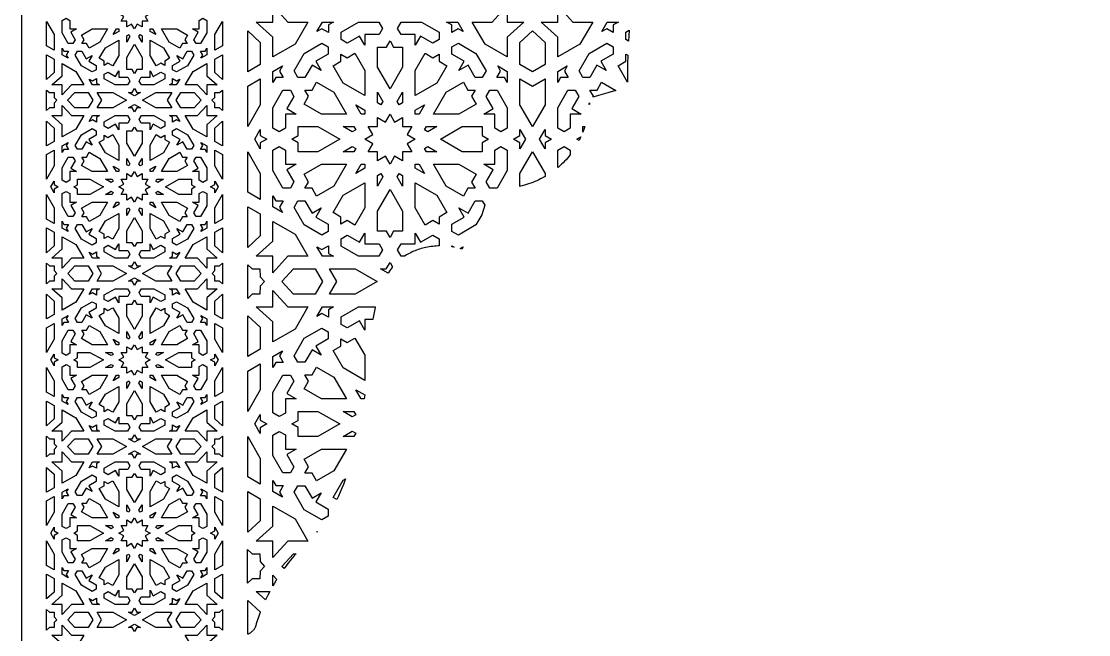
# Model space of a CAD drawing. Extents: x -430 to 430, y -1150 to 1150.
# Drawn here: x -430 to -5.4, y 579.6 to 823.6 of the extents above; entities that cross this region are included whole.
import ezdxf

# ---------------------------------------------------------------- set-up
doc = ezdxf.new("R2010")
doc.units = 0
doc.layers.add('LAYER_1', color=18, linetype='CONTINUOUS')

msp = doc.modelspace()

# ---------------------------------------------------------------- linework, layer by layer
at = {"layer": 'LAYER_1'}
for points in [[(-430, -1150), (430, -1150), (430, 1150), (-430, 1150)], [(-383.87, 830.8), (-381.91, 831.91), (-381.91, 829.69), (-379.65, 829.69), (-380.78, 827.76), (-378.82, 826.65), (-380.78, 825.54), (-379.65, 823.61), (-381.91, 823.61), (-381.91, 821.39), (-383.87, 822.5), (-385, 820.57), (-386.13, 822.5), (-388.09, 821.39), (-388.09, 823.61), (-390.35, 823.61), (-389.22, 825.54), (-391.18, 826.65), (-389.22, 827.76), (-390.35, 829.69), (-388.09, 829.69), (-388.09, 831.91), (-386.13, 830.8), (-385, 832.73)], [(-323.98, 823.34), (-316.04, 823.34), (-321.14, 814.51), (-329.97, 809.42), (-329.97, 817.35), (-336.53, 823.34), (-329.97, 823.34), (-329.97, 829.9)], [(-236.7, 823.34), (-230.14, 823.34), (-236.7, 817.35), (-236.7, 809.42), (-245.53, 814.51), (-250.62, 823.34), (-242.69, 823.34), (-236.7, 829.9)], [(-210.65, 823.34), (-202.71, 823.34), (-207.81, 814.51), (-216.64, 809.42), (-216.64, 817.35), (-223.2, 823.34), (-216.64, 823.34), (-216.64, 829.9)], [(-410.71, 824), (-410.71, 820.57), (-408.07, 820.57), (-410.35, 819.27), (-408.61, 816.3), (-409.48, 814.81), (-411.31, 814.81), (-413.8, 819.05), (-413.8, 823.95), (-412.22, 824.85)], [(-356.2, 823.95), (-356.2, 819.05), (-358.68, 814.81), (-360.51, 814.81), (-361.39, 816.3), (-359.64, 819.27), (-361.93, 820.57), (-359.29, 820.57), (-359.29, 824), (-357.78, 824.85)], [(-416.9, 818.34), (-416.9, 812.08), (-419.98, 813.83), (-419.98, 823.6)], [(-398.8, 815.3), (-403.04, 812.89), (-404.14, 814.77), (-405.91, 814.77), (-405.03, 816.27), (-406.13, 818.15), (-401.88, 820.57), (-395.71, 820.57)], [(-391.18, 819.63), (-393.44, 818.35), (-392.13, 820.57), (-391.18, 820.57)], [(-376.56, 818.35), (-378.82, 819.63), (-378.82, 820.57), (-377.86, 820.57)], [(-363.87, 818.15), (-364.97, 816.27), (-364.09, 814.77), (-365.86, 814.77), (-366.96, 812.89), (-371.2, 815.3), (-374.29, 820.57), (-368.11, 820.57)], [(-350.01, 813.83), (-353.1, 812.08), (-353.1, 818.34), (-350.01, 823.6)], [(-334.98, 815.23), (-334.98, 806.47), (-339.97, 803.58), (-339.97, 819.79)], [(-307.86, 822.18), (-307.86, 819.18), (-310.45, 820.68), (-312.46, 819.52), (-310.26, 823.34), (-305.85, 823.34)], [(-286.29, 820.77), (-287.7, 818.33), (-293.34, 818.33), (-293.34, 814.06), (-295.48, 817.76), (-300.37, 814.94), (-302.81, 816.35), (-302.81, 819.31), (-295.83, 823.34), (-287.77, 823.34)], [(-263.85, 819.31), (-263.85, 816.35), (-266.3, 814.94), (-271.19, 817.76), (-273.32, 814.06), (-273.32, 818.33), (-278.97, 818.33), (-280.38, 820.77), (-278.9, 823.34), (-270.84, 823.34)], [(-254.2, 819.52), (-256.21, 820.68), (-258.81, 819.18), (-258.81, 822.18), (-260.82, 823.34), (-256.41, 823.34)], [(-221.65, 815.23), (-221.65, 806.47), (-226.65, 803.58), (-226.67, 803.6), (-226.69, 803.58), (-231.69, 806.47), (-231.69, 815.23), (-226.69, 819.79), (-226.67, 819.77), (-226.65, 819.79)], [(-194.53, 822.18), (-194.53, 819.18), (-197.12, 820.68), (-199.13, 819.52), (-196.93, 823.34), (-192.52, 823.34)], [(-188.37, 817.84), (-188.49, 815.77), (-189.48, 816.35), (-189.48, 819.31), (-188.21, 820.04)], [(-391.18, 810.03), (-393.63, 805.86), (-395.54, 806.94), (-397.07, 806.07), (-397.07, 807.81), (-398.98, 808.9), (-396.53, 813.07), (-391.18, 816.11)], [(-386.79, 817.53), (-388.09, 815.31), (-388.09, 817.87), (-387.26, 818.34)], [(-381.91, 817.87), (-381.91, 815.31), (-383.21, 817.53), (-382.73, 818.34)], [(-373.47, 813.07), (-371.02, 808.9), (-372.93, 807.81), (-372.93, 806.07), (-374.46, 806.94), (-376.36, 805.86), (-378.82, 810.03), (-378.82, 816.11)], [(-281.9, 813.32), (-278.33, 813.32), (-278.33, 805.39), (-283.33, 796.73), (-288.33, 805.39), (-288.33, 813.32), (-284.76, 813.32), (-283.33, 815.8)], [(-413.09, 811.74), (-411.23, 811.74), (-412.16, 810.17), (-411.44, 808.95), (-413.8, 810.29), (-413.8, 812.96)], [(-404.17, 808.73), (-401.89, 810.03), (-403.21, 807.78), (-400.19, 806.07), (-400.19, 804.35), (-401.77, 803.45), (-406.08, 805.9), (-408.57, 810.14), (-407.66, 811.7), (-405.92, 811.7)], [(-381.91, 809.22), (-381.91, 804.39), (-384.11, 804.39), (-385, 802.89), (-385.88, 804.39), (-388.09, 804.39), (-388.09, 809.22), (-385, 814.48)], [(-361.42, 810.14), (-363.91, 805.9), (-368.22, 803.45), (-369.81, 804.35), (-369.81, 806.07), (-366.79, 807.78), (-368.11, 810.03), (-365.82, 808.73), (-364.08, 811.7), (-362.34, 811.7)], [(-356.2, 810.29), (-358.55, 808.95), (-357.84, 810.17), (-358.76, 811.74), (-356.91, 811.74), (-356.2, 812.96)], [(-307.92, 813.4), (-307.92, 810.57), (-312.81, 807.75), (-310.68, 804.06), (-314.37, 806.19), (-317.2, 801.3), (-320.02, 801.3), (-321.5, 803.87), (-317.47, 810.85), (-310.49, 814.88)], [(-293.34, 804.05), (-293.34, 794.05), (-302, 799.05), (-305.97, 805.92), (-302.88, 807.7), (-302.88, 810.56), (-300.4, 809.13), (-297.31, 810.92)], [(-266.26, 809.13), (-263.79, 810.56), (-263.79, 807.7), (-260.7, 805.92), (-264.66, 799.05), (-273.32, 794.05), (-273.32, 804.05), (-269.35, 810.92)], [(-249.19, 810.85), (-245.16, 803.87), (-246.64, 801.3), (-249.47, 801.3), (-252.29, 806.19), (-255.99, 804.06), (-253.85, 807.75), (-258.74, 810.57), (-258.74, 813.4), (-256.17, 814.88)], [(-194.59, 813.4), (-194.59, 810.57), (-199.48, 807.75), (-197.35, 804.06), (-201.05, 806.19), (-203.87, 801.3), (-206.69, 801.3), (-208.17, 803.87), (-204.14, 810.85), (-197.16, 814.88)], [(-416.9, 808.56), (-416.9, 803.23), (-419.98, 800.46), (-419.98, 810.32)], [(-408.35, 803.67), (-405.2, 798.3), (-410.1, 798.3), (-413.8, 794.32), (-413.8, 798.3), (-417.85, 798.3), (-413.8, 801.94), (-413.8, 806.77)], [(-356.2, 801.94), (-352.14, 798.3), (-356.2, 798.3), (-356.2, 794.32), (-359.89, 798.3), (-364.8, 798.3), (-361.65, 803.67), (-356.2, 806.77)], [(-350.01, 800.46), (-353.1, 803.23), (-353.1, 808.56), (-350.01, 810.32)], [(-188.74, 810.1), (-188.75, 809.75), (-188.82, 807.04), (-188.87, 804.32), (-188.89, 799.43), (-192.64, 805.92), (-189.55, 807.7), (-189.55, 810.56)], [(-391.18, 801.35), (-387.7, 801.35), (-386.82, 799.86), (-387.74, 798.3), (-392.72, 798.3), (-397.03, 800.75), (-397.03, 802.55), (-395.52, 803.41), (-392.5, 801.7), (-391.18, 803.94)], [(-377.5, 801.7), (-374.48, 803.41), (-372.97, 802.55), (-372.97, 800.75), (-377.28, 798.3), (-382.26, 798.3), (-383.17, 799.86), (-382.3, 801.35), (-378.82, 801.35), (-378.82, 803.94)], [(-327.31, 803.83), (-325.81, 801.23), (-328.81, 801.23), (-329.97, 799.23), (-329.97, 803.63), (-326.15, 805.84)], [(-236.7, 803.63), (-236.7, 799.23), (-237.86, 801.23), (-240.86, 801.23), (-239.36, 803.83), (-240.52, 805.84)], [(-213.98, 803.83), (-212.48, 801.23), (-215.48, 801.23), (-216.64, 799.23), (-216.64, 803.63), (-212.82, 805.84)], [(-400.15, 799.01), (-398.91, 798.3), (-401.63, 798.3), (-402.99, 800.63), (-401.75, 799.92), (-400.15, 800.83)], [(-368.25, 799.92), (-367.01, 800.63), (-368.37, 798.3), (-371.09, 798.3), (-369.85, 799.01), (-369.85, 800.83)], [(-334.98, 790.38), (-339.97, 781.73), (-339.97, 797.8), (-334.98, 800.69)], [(-305.67, 795.38), (-300.67, 786.73), (-310.67, 786.73), (-317.54, 790.69), (-315.76, 793.78), (-317.19, 796.26), (-314.33, 796.26), (-312.54, 799.35)], [(-252.34, 796.26), (-249.48, 796.26), (-250.91, 793.78), (-249.12, 790.69), (-256, 786.73), (-265.99, 786.73), (-261, 795.38), (-254.12, 799.35)], [(-221.65, 790.38), (-226.65, 781.73), (-226.67, 781.76), (-226.69, 781.73), (-231.69, 790.38), (-231.69, 800.69), (-226.69, 797.8), (-226.67, 797.81), (-226.65, 797.8), (-221.65, 800.69)], [(-193.58, 796.1), (-196.69, 795.21), (-200.45, 794.09), (-202.65, 793.4), (-202.43, 793.78), (-203.86, 796.26), (-201, 796.26), (-199.21, 799.35)], [(-418.84, 795.26), (-416.96, 795.26), (-416.9, 793.34), (-415.83, 792.19), (-416.9, 791.04), (-416.96, 789.13), (-418.84, 789.13), (-419.98, 788.1), (-419.98, 796.28)], [(-401.62, 792.19), (-403.42, 789.13), (-408.74, 789.13), (-411.58, 792.19), (-408.74, 795.26), (-403.42, 795.26)], [(-388.15, 792.19), (-393.55, 789.13), (-399.84, 789.13), (-398.04, 792.19), (-399.84, 795.26), (-393.55, 795.26)], [(-384.07, 795.26), (-382.64, 795.26), (-385, 793.92), (-387.36, 795.26), (-385.93, 795.26), (-385, 796.84)], [(-371.95, 792.19), (-370.16, 789.13), (-376.45, 789.13), (-381.85, 792.19), (-376.45, 795.26), (-370.16, 795.26)], [(-358.42, 792.19), (-361.26, 789.13), (-366.58, 789.13), (-368.38, 792.19), (-366.58, 795.26), (-361.26, 795.26)], [(-350.01, 788.1), (-351.15, 789.13), (-353.04, 789.13), (-353.1, 791.04), (-354.17, 792.19), (-353.1, 793.34), (-353.04, 795.26), (-351.15, 795.26), (-350.01, 796.28)], [(-321.56, 793.75), (-324.38, 788.86), (-320.69, 786.73), (-324.96, 786.73), (-324.96, 781.08), (-327.4, 779.67), (-329.97, 781.15), (-329.97, 789.21), (-325.93, 796.19), (-322.97, 796.19)], [(-286.23, 791.72), (-287, 790.39), (-288.33, 791.16), (-288.33, 795.37)], [(-278.33, 791.16), (-279.67, 790.39), (-280.44, 791.72), (-278.33, 795.37)], [(-236.7, 789.21), (-236.7, 781.15), (-239.26, 779.67), (-241.71, 781.08), (-241.71, 786.73), (-245.98, 786.73), (-242.28, 788.86), (-245.1, 793.75), (-243.69, 796.19), (-240.73, 796.19)], [(-208.23, 793.75), (-211.05, 788.86), (-207.36, 786.73), (-211.63, 786.73), (-211.63, 781.08), (-214.07, 779.67), (-216.64, 781.15), (-216.64, 789.21), (-212.61, 796.19), (-209.64, 796.19)], [(-410.1, 786.08), (-405.2, 786.08), (-408.35, 780.72), (-413.8, 777.62), (-413.8, 782.44), (-417.85, 786.08), (-413.8, 786.08), (-413.8, 790.07)], [(-382.64, 789.13), (-384.07, 789.13), (-385, 787.55), (-385.93, 789.13), (-387.36, 789.13), (-385, 790.47)], [(-356.2, 786.08), (-352.14, 786.08), (-356.2, 782.44), (-356.2, 777.62), (-361.65, 780.72), (-364.8, 786.08), (-359.89, 786.08), (-356.2, 790.07)], [(-293.34, 788.27), (-293.34, 786.73), (-294.88, 786.73), (-296.99, 790.37)], [(-271.78, 786.73), (-273.32, 786.73), (-273.32, 788.27), (-269.67, 790.37)], [(-203.94, 791.16), (-203.99, 790.57), (-204.21, 790.69), (-203.94, 791.17)], [(-400.15, 785.38), (-400.15, 783.55), (-401.75, 784.47), (-402.99, 783.76), (-401.63, 786.08), (-398.91, 786.08)], [(-386.82, 784.52), (-387.7, 783.04), (-391.18, 783.04), (-391.18, 780.44), (-392.5, 782.69), (-395.52, 780.97), (-397.03, 781.83), (-397.03, 783.63), (-392.72, 786.08), (-387.74, 786.08)], [(-372.97, 783.63), (-372.97, 781.83), (-374.48, 780.97), (-377.5, 782.69), (-378.82, 780.44), (-378.82, 783.04), (-382.3, 783.04), (-383.17, 784.52), (-382.26, 786.08), (-377.28, 786.08)], [(-367.01, 783.76), (-368.25, 784.47), (-369.85, 783.55), (-369.85, 785.38), (-371.09, 786.08), (-368.37, 786.08)], [(-281.5, 783.55), (-278.33, 785.38), (-278.33, 781.72), (-274.67, 781.72), (-276.5, 778.55), (-273.33, 776.72), (-276.5, 774.89), (-274.67, 771.72), (-278.33, 771.72), (-278.33, 768.06), (-281.5, 769.89), (-283.33, 766.72), (-285.16, 769.89), (-288.33, 768.06), (-288.33, 771.72), (-291.99, 771.72), (-290.16, 774.89), (-293.33, 776.72), (-290.16, 778.55), (-291.99, 781.72), (-288.33, 781.72), (-288.33, 785.38), (-285.16, 783.55), (-283.33, 786.72)], [(-416.9, 781.15), (-416.9, 775.83), (-419.98, 774.07), (-419.98, 783.93)], [(-384.11, 779.99), (-381.91, 779.99), (-381.91, 775.17), (-385, 769.91), (-388.09, 775.17), (-388.09, 779.99), (-385.88, 779.99), (-385, 781.5)], [(-350.01, 774.07), (-353.1, 775.83), (-353.1, 781.15), (-350.01, 783.93)], [(-303.35, 776.72), (-312.01, 771.72), (-319.95, 771.72), (-319.95, 775.29), (-322.42, 776.72), (-319.95, 778.15), (-319.95, 781.72), (-312.01, 781.72)], [(-297.01, 780.38), (-298.34, 779.61), (-301.99, 781.72), (-297.78, 781.72)], [(-268.32, 779.61), (-269.66, 780.38), (-268.89, 781.72), (-264.67, 781.72)], [(-246.72, 778.15), (-244.24, 776.72), (-246.72, 775.29), (-246.72, 771.72), (-254.65, 771.72), (-263.31, 776.72), (-254.65, 781.72), (-246.72, 781.72)], [(-206.24, 780.53), (-206.62, 779.55), (-206.62, 781.72), (-205.83, 781.72)], [(-400.19, 780.04), (-400.19, 778.32), (-403.21, 776.61), (-401.89, 774.36), (-404.17, 775.66), (-405.92, 772.69), (-407.66, 772.69), (-408.57, 774.24), (-406.08, 778.49), (-401.77, 780.94)], [(-391.18, 774.35), (-391.18, 768.28), (-396.53, 771.31), (-398.98, 775.49), (-397.07, 776.58), (-397.07, 778.31), (-395.54, 777.45), (-393.63, 778.53)], [(-374.46, 777.45), (-372.93, 778.31), (-372.93, 776.58), (-371.02, 775.49), (-373.47, 771.31), (-378.82, 768.28), (-378.82, 774.35), (-376.36, 778.53)], [(-363.91, 778.49), (-361.42, 774.24), (-362.34, 772.69), (-364.08, 772.69), (-365.82, 775.66), (-368.11, 774.36), (-366.79, 776.61), (-369.81, 778.32), (-369.81, 780.04), (-368.22, 780.94)], [(-334.98, 778.22), (-332.38, 776.72), (-334.98, 775.22), (-334.98, 772.9), (-337.18, 776.72), (-334.98, 780.53)], [(-229.48, 776.72), (-231.69, 772.9), (-231.69, 775.22), (-234.29, 776.72), (-231.69, 778.22), (-231.69, 780.53)], [(-221.65, 778.22), (-219.05, 776.72), (-221.65, 775.22), (-221.65, 772.9), (-223.85, 776.72), (-221.65, 780.53)], [(-207.82, 776.82), (-208.15, 776.17), (-209.09, 776.72), (-207.41, 777.69)], [(-412.16, 774.22), (-411.23, 772.64), (-413.09, 772.64), (-413.8, 771.42), (-413.8, 774.1), (-411.44, 775.44)], [(-356.2, 774.1), (-356.2, 771.42), (-356.91, 772.64), (-358.76, 772.64), (-357.84, 774.22), (-358.55, 775.44)], [(-324.96, 772.35), (-324.96, 766.71), (-320.69, 766.71), (-324.38, 764.58), (-321.56, 759.69), (-322.97, 757.25), (-325.93, 757.25), (-329.97, 764.23), (-329.97, 772.28), (-327.4, 773.76)], [(-297.01, 773.06), (-297.78, 771.72), (-301.99, 771.72), (-298.34, 773.83)], [(-264.67, 771.72), (-268.89, 771.72), (-269.66, 773.06), (-268.32, 773.83)], [(-236.7, 772.28), (-236.7, 764.23), (-240.73, 757.25), (-243.69, 757.25), (-245.1, 759.69), (-242.28, 764.58), (-245.98, 766.71), (-241.71, 766.71), (-241.71, 772.35), (-239.26, 773.76)], [(-211.63, 772.35), (-211.63, 770.6), (-211.71, 770.49), (-212.23, 769.83), (-212.78, 769.19), (-213.34, 768.56), (-213.91, 767.94), (-214.5, 767.34), (-215.11, 766.75), (-215.73, 766.18), (-216.36, 765.62), (-216.64, 765.4), (-216.64, 772.28), (-214.07, 773.76)], [(-416.9, 766.05), (-419.98, 760.78), (-419.98, 770.56), (-416.9, 772.31)], [(-408.61, 768.09), (-410.35, 765.12), (-408.07, 763.82), (-410.71, 763.82), (-410.71, 760.39), (-412.22, 759.53), (-413.8, 760.43), (-413.8, 765.33), (-411.31, 769.58), (-409.48, 769.58)], [(-398.8, 769.08), (-395.71, 763.82), (-401.88, 763.82), (-406.13, 766.23), (-405.03, 768.11), (-405.91, 769.62), (-404.14, 769.62), (-403.04, 771.5)], [(-386.79, 766.86), (-387.26, 766.05), (-388.09, 766.52), (-388.09, 769.08)], [(-381.91, 766.52), (-382.73, 766.05), (-383.21, 766.86), (-381.91, 769.08)], [(-365.86, 769.62), (-364.09, 769.62), (-364.97, 768.11), (-363.87, 766.23), (-368.11, 763.82), (-374.29, 763.82), (-371.2, 769.08), (-366.96, 771.5)], [(-356.2, 765.33), (-356.2, 760.43), (-357.78, 759.53), (-359.29, 760.39), (-359.29, 763.82), (-361.93, 763.82), (-359.64, 765.12), (-361.39, 768.09), (-360.51, 769.58), (-358.68, 769.58)], [(-350.01, 770.56), (-350.01, 760.78), (-353.1, 766.05), (-353.1, 772.31)], [(-334.98, 763.05), (-334.98, 752.75), (-339.97, 755.64), (-339.97, 771.71)], [(-221.65, 763.05), (-221.65, 761.9), (-221.92, 761.74), (-222.67, 761.33), (-223.43, 760.94), (-224.21, 760.56), (-224.99, 760.2), (-225.78, 759.86), (-226.58, 759.54), (-227.39, 759.23), (-228.21, 758.94), (-229.04, 758.67), (-229.88, 758.42), (-230.72, 758.19), (-231.57, 757.98), (-231.69, 757.95), (-231.69, 763.05), (-226.67, 771.71)], [(-391.18, 764.76), (-391.18, 763.82), (-392.13, 763.82), (-393.44, 766.04)], [(-377.86, 763.82), (-378.82, 763.82), (-378.82, 764.76), (-376.56, 766.04)], [(-305.67, 758.05), (-312.54, 754.09), (-314.33, 757.18), (-317.19, 757.18), (-315.76, 759.65), (-317.54, 762.74), (-310.67, 766.71), (-300.67, 766.71)], [(-293.34, 765.17), (-296.99, 763.07), (-294.88, 766.71), (-293.34, 766.71)], [(-269.67, 763.07), (-273.32, 765.17), (-273.32, 766.71), (-271.78, 766.71)], [(-249.12, 762.74), (-250.91, 759.65), (-249.48, 757.18), (-252.34, 757.18), (-254.12, 754.09), (-261, 758.05), (-265.99, 766.71), (-256, 766.71)], [(-416.9, 758.65), (-415.29, 757.74), (-416.9, 756.83), (-416.9, 755.42), (-418.26, 757.74), (-416.9, 760.06)], [(-397.36, 757.74), (-402.71, 754.7), (-407.61, 754.7), (-407.61, 756.87), (-409.14, 757.74), (-407.61, 758.61), (-407.61, 760.78), (-402.71, 760.78)], [(-393.44, 759.96), (-394.27, 759.49), (-396.52, 760.77), (-393.92, 760.77)], [(-383.87, 761.89), (-381.91, 763), (-381.91, 760.77), (-379.65, 760.77), (-380.78, 758.85), (-378.82, 757.74), (-380.78, 756.62), (-379.65, 754.7), (-381.91, 754.7), (-381.91, 752.47), (-383.87, 753.58), (-385, 751.66), (-386.13, 753.58), (-388.09, 752.47), (-388.09, 754.7), (-390.35, 754.7), (-389.22, 756.62), (-391.18, 757.74), (-389.22, 758.85), (-390.35, 760.77), (-388.09, 760.77), (-388.09, 763), (-386.13, 761.89), (-385, 763.81)], [(-375.73, 759.49), (-376.55, 759.96), (-376.08, 760.77), (-373.47, 760.77)], [(-362.38, 758.61), (-360.85, 757.74), (-362.38, 756.87), (-362.38, 754.7), (-367.29, 754.7), (-372.63, 757.74), (-367.29, 760.78), (-362.38, 760.78)], [(-351.74, 757.74), (-353.1, 755.42), (-353.1, 756.83), (-354.7, 757.74), (-353.1, 758.65), (-353.1, 760.06)], [(-286.23, 761.72), (-288.33, 758.07), (-288.33, 762.28), (-287, 763.05)], [(-278.33, 762.28), (-278.33, 758.07), (-280.44, 761.72), (-279.67, 763.05)], [(-410.71, 755.08), (-410.71, 751.65), (-408.07, 751.65), (-410.35, 750.35), (-408.61, 747.38), (-409.48, 745.9), (-411.31, 745.9), (-413.8, 750.14), (-413.8, 755.04), (-412.22, 755.94)], [(-393.44, 755.51), (-393.92, 754.7), (-396.52, 754.7), (-394.27, 755.98)], [(-373.47, 754.7), (-376.08, 754.7), (-376.55, 755.51), (-375.73, 755.98)], [(-356.2, 755.04), (-356.2, 750.14), (-358.68, 745.9), (-360.51, 745.9), (-361.39, 747.38), (-359.64, 750.35), (-361.93, 751.65), (-359.29, 751.65), (-359.29, 755.08), (-357.78, 755.94)], [(-293.34, 749.39), (-297.31, 742.52), (-300.4, 744.3), (-302.88, 742.87), (-302.88, 745.73), (-305.97, 747.52), (-302, 754.39), (-293.34, 759.39)], [(-278.33, 748.05), (-278.33, 740.11), (-281.9, 740.11), (-283.33, 737.64), (-284.76, 740.11), (-288.33, 740.11), (-288.33, 748.05), (-283.33, 756.7)], [(-264.66, 754.39), (-260.7, 747.52), (-263.79, 745.73), (-263.79, 742.87), (-266.26, 744.3), (-269.35, 742.52), (-273.32, 749.39), (-273.32, 759.39)], [(-416.9, 749.43), (-416.9, 743.16), (-419.98, 744.92), (-419.98, 754.69)], [(-398.8, 746.39), (-403.04, 743.98), (-404.14, 745.86), (-405.91, 745.86), (-405.03, 747.36), (-406.13, 749.24), (-401.88, 751.65), (-395.71, 751.65)], [(-391.18, 750.71), (-393.44, 749.43), (-392.13, 751.65), (-391.18, 751.65)], [(-376.56, 749.43), (-378.82, 750.71), (-378.82, 751.65), (-377.86, 751.65)], [(-363.87, 749.24), (-364.97, 747.36), (-364.09, 745.86), (-365.86, 745.86), (-366.96, 743.98), (-371.2, 746.39), (-374.29, 751.65), (-368.11, 751.65)], [(-350, 754.67), (-350, 744.91), (-350.01, 744.92), (-353.1, 743.16), (-353.1, 749.43), (-350.01, 754.69)], [(-328.81, 752.2), (-325.81, 752.2), (-327.31, 749.61), (-326.15, 747.6), (-329.97, 749.8), (-329.97, 754.21)], [(-314.37, 747.25), (-310.68, 749.38), (-312.81, 745.68), (-307.92, 742.86), (-307.92, 740.04), (-310.49, 738.56), (-317.47, 742.59), (-321.5, 749.57), (-320.02, 752.13), (-317.2, 752.13)], [(-245.64, 750.4), (-246.86, 746.63), (-249.19, 742.59), (-256.17, 738.56), (-258.74, 740.04), (-258.74, 742.86), (-253.85, 745.68), (-255.99, 749.38), (-252.29, 747.25), (-249.47, 752.13), (-246.64, 752.13)], [(-386.79, 748.61), (-388.09, 746.4), (-388.09, 748.96), (-387.26, 749.42)], [(-381.91, 748.96), (-381.91, 746.4), (-383.21, 748.61), (-382.73, 749.42)], [(-334.98, 746.97), (-334.98, 738.21), (-339.97, 733.64), (-339.97, 749.85)], [(-413.09, 742.83), (-411.23, 742.83), (-412.16, 741.25), (-411.44, 740.03), (-413.8, 741.37), (-413.8, 744.05)], [(-391.18, 741.12), (-393.63, 736.94), (-395.54, 738.03), (-397.07, 737.16), (-397.07, 738.9), (-398.98, 739.98), (-396.53, 744.16), (-391.18, 747.2)], [(-381.91, 740.3), (-381.91, 735.48), (-384.11, 735.48), (-385, 733.98), (-385.88, 735.48), (-388.09, 735.48), (-388.09, 740.3), (-385, 745.57)], [(-373.47, 744.16), (-371.02, 739.98), (-372.93, 738.9), (-372.93, 737.16), (-374.46, 738.03), (-376.36, 736.94), (-378.82, 741.12), (-378.82, 747.2)], [(-356.2, 741.37), (-358.55, 740.03), (-357.84, 741.25), (-358.76, 742.83), (-356.91, 742.83), (-356.2, 744.05)], [(-321.14, 738.92), (-316.04, 730.1), (-323.98, 730.1), (-329.97, 723.54), (-329.97, 730.1), (-336.53, 730.1), (-329.97, 736.08), (-329.97, 744.02)], [(-416.9, 739.65), (-416.9, 734.32), (-419.98, 731.55), (-419.98, 741.4)], [(-404.17, 739.82), (-401.89, 741.11), (-403.21, 738.87), (-400.19, 737.15), (-400.19, 735.44), (-401.77, 734.54), (-406.08, 736.99), (-408.57, 741.23), (-407.66, 742.79), (-405.92, 742.79)], [(-361.42, 741.23), (-363.91, 736.99), (-368.22, 734.54), (-369.81, 735.44), (-369.81, 737.15), (-366.79, 738.87), (-368.11, 741.11), (-365.82, 739.82), (-364.08, 742.79), (-362.34, 742.79)], [(-350, 741.39), (-350, 731.56), (-350.01, 731.55), (-353.1, 734.32), (-353.1, 739.65), (-350.01, 741.4)], [(-293.34, 735.11), (-287.7, 735.11), (-286.29, 732.66), (-287.77, 730.1), (-295.83, 730.1), (-302.81, 734.13), (-302.81, 737.09), (-300.37, 738.5), (-295.48, 735.68), (-293.34, 739.37)], [(-271.19, 735.68), (-266.3, 738.5), (-263.85, 737.09), (-263.85, 734.22), (-264.23, 734.21), (-264.94, 734.18), (-265.65, 734.14), (-266.35, 734.07), (-267.06, 733.99), (-267.76, 733.89), (-268.41, 733.78), (-269.06, 733.66), (-269.7, 733.52), (-270.33, 733.36), (-270.96, 733.19), (-271.58, 733), (-272.19, 732.8), (-272.79, 732.58), (-273.39, 732.34), (-273.98, 732.09), (-274.55, 731.83), (-275.12, 731.55), (-275.68, 731.26), (-276.23, 730.95), (-276.77, 730.63), (-277.29, 730.3), (-277.59, 730.1), (-278.9, 730.1), (-280.38, 732.66), (-278.97, 735.11), (-273.32, 735.11), (-273.32, 739.37)], [(-408.35, 734.76), (-405.2, 729.39), (-410.1, 729.39), (-413.8, 725.4), (-413.8, 729.39), (-417.85, 729.39), (-413.8, 733.03), (-413.8, 737.86)], [(-391.18, 732.44), (-387.7, 732.44), (-386.82, 730.95), (-387.74, 729.39), (-392.72, 729.39), (-397.03, 731.84), (-397.03, 733.64), (-395.52, 734.5), (-392.5, 732.78), (-391.18, 735.03)], [(-377.5, 732.78), (-374.48, 734.5), (-372.97, 733.64), (-372.97, 731.84), (-377.28, 729.39), (-382.26, 729.39), (-383.17, 730.95), (-382.3, 732.44), (-378.82, 732.44), (-378.82, 735.03)], [(-356.2, 733.03), (-352.14, 729.39), (-356.2, 729.39), (-356.2, 725.4), (-359.89, 729.39), (-364.8, 729.39), (-361.65, 734.76), (-356.2, 737.86)], [(-400.15, 730.1), (-398.91, 729.39), (-401.63, 729.39), (-402.99, 731.71), (-401.75, 731.01), (-400.15, 731.92)], [(-368.25, 731.01), (-367.01, 731.71), (-368.37, 729.39), (-371.09, 729.39), (-369.85, 730.1), (-369.85, 731.92)], [(-307.86, 731.26), (-305.85, 730.1), (-310.26, 730.1), (-312.46, 733.92), (-310.45, 732.76), (-307.86, 734.26)], [(-257.83, 733.69), (-257.88, 733.7), (-258.58, 733.83), (-258.81, 733.86), (-258.81, 734.26)], [(-254.74, 732.99), (-255.5, 733.17), (-254.2, 733.92)], [(-418.84, 726.35), (-416.96, 726.35), (-416.9, 724.43), (-415.84, 723.29), (-416.9, 722.16), (-416.96, 720.24), (-418.84, 720.24), (-420, 719.2), (-420, 727.38)], [(-401.62, 723.29), (-403.42, 720.24), (-408.74, 720.24), (-411.57, 723.29), (-408.74, 726.35), (-403.42, 726.35)], [(-388.17, 723.29), (-393.55, 720.24), (-399.84, 720.24), (-398.05, 723.29), (-399.84, 726.35), (-393.55, 726.35)], [(-384.07, 726.35), (-382.64, 726.35), (-385, 725.01), (-387.36, 726.35), (-385.93, 726.35), (-385, 727.92)], [(-371.95, 723.29), (-370.16, 720.24), (-376.45, 720.24), (-381.82, 723.29), (-376.45, 726.35), (-370.16, 726.35)], [(-358.43, 723.29), (-361.26, 720.24), (-366.58, 720.24), (-368.37, 723.29), (-366.58, 726.35), (-361.26, 726.35)], [(-350, 719.2), (-351.15, 720.24), (-353.04, 720.24), (-353.1, 722.16), (-354.15, 723.29), (-353.1, 724.43), (-353.04, 726.35), (-351.15, 726.35), (-350, 727.38)], [(-338.13, 725.09), (-335.07, 725.09), (-334.98, 721.94), (-333.25, 720.05), (-334.98, 718.16), (-335.07, 715.01), (-338.13, 715.01), (-339.97, 713.32), (-339.97, 726.77)], [(-282.3, 725.9), (-282.53, 725.63), (-283, 725.03), (-283.45, 724.43), (-283.87, 723.81), (-284.15, 723.36), (-287.15, 725.09), (-284.83, 725.09), (-283.33, 727.69)], [(-310.24, 720.05), (-313.15, 715.01), (-321.77, 715.01), (-326.37, 720.05), (-321.77, 725.09), (-313.15, 725.09)], [(-288.44, 720.05), (-297.17, 715.01), (-307.36, 715.01), (-304.45, 720.05), (-307.36, 725.09), (-297.17, 725.09)], [(-410.1, 717.19), (-405.2, 717.19), (-408.35, 711.83), (-413.8, 708.73), (-413.8, 713.55), (-417.85, 717.19), (-413.8, 717.19), (-413.8, 721.18)], [(-382.64, 720.24), (-384.07, 720.24), (-385, 718.66), (-385.93, 720.24), (-387.36, 720.24), (-385, 721.58)], [(-356.2, 717.19), (-352.14, 717.19), (-356.2, 713.55), (-356.2, 708.73), (-361.65, 711.83), (-364.8, 717.19), (-359.89, 717.19), (-356.2, 721.18)], [(-416.9, 712.27), (-416.9, 706.94), (-419.98, 705.18), (-419.98, 715.04)], [(-400.15, 716.49), (-400.15, 714.67), (-401.75, 715.58), (-402.99, 714.87), (-401.63, 717.19), (-398.91, 717.19)], [(-386.82, 715.64), (-387.7, 714.15), (-391.18, 714.15), (-391.18, 711.56), (-392.5, 713.8), (-395.52, 712.09), (-397.03, 712.94), (-397.03, 714.75), (-392.72, 717.2), (-387.74, 717.2)], [(-372.97, 714.75), (-372.97, 712.94), (-374.48, 712.09), (-377.5, 713.8), (-378.82, 711.56), (-378.82, 714.15), (-382.3, 714.15), (-383.17, 715.64), (-382.26, 717.2), (-377.28, 717.2)], [(-367.01, 714.87), (-368.25, 715.58), (-369.85, 714.67), (-369.85, 716.49), (-371.09, 717.19), (-368.37, 717.19)], [(-350, 715.03), (-350, 705.19), (-350.01, 705.18), (-353.1, 706.94), (-353.1, 712.27), (-350.01, 715.04)], [(-323.98, 710), (-316.04, 710), (-321.14, 701.17), (-329.97, 696.08), (-329.97, 704.01), (-336.53, 710), (-329.97, 710), (-329.97, 716.56)], [(-400.19, 711.15), (-400.19, 709.43), (-403.21, 707.72), (-401.89, 705.47), (-404.17, 706.77), (-405.92, 703.8), (-407.66, 703.8), (-408.57, 705.36), (-406.08, 709.6), (-401.77, 712.05)], [(-391.18, 705.47), (-391.18, 699.39), (-396.53, 702.43), (-398.98, 706.6), (-397.07, 707.69), (-397.07, 709.43), (-395.54, 708.56), (-393.63, 709.64)], [(-384.11, 711.1), (-381.91, 711.1), (-381.91, 706.28), (-385, 701.02), (-388.09, 706.28), (-388.09, 711.1), (-385.88, 711.1), (-385, 712.61)], [(-374.46, 708.56), (-372.93, 709.43), (-372.93, 707.69), (-371.02, 706.6), (-373.47, 702.43), (-378.82, 699.39), (-378.82, 705.47), (-376.36, 709.64)], [(-363.91, 709.6), (-361.42, 705.36), (-362.34, 703.8), (-364.08, 703.8), (-365.82, 706.77), (-368.11, 705.47), (-366.79, 707.72), (-369.81, 709.43), (-369.81, 711.15), (-368.22, 712.05)], [(-307.86, 708.84), (-307.86, 705.84), (-310.45, 707.34), (-312.46, 706.18), (-310.26, 710), (-305.85, 710)], [(-289.27, 709.7), (-289.56, 708.39), (-289.81, 707.07), (-290.04, 705.74), (-290.15, 704.99), (-293.34, 704.99), (-293.34, 700.72), (-295.48, 704.42), (-300.37, 701.6), (-302.81, 703.01), (-302.81, 705.97), (-295.83, 710), (-289.2, 710)], [(-412.16, 705.33), (-411.23, 703.75), (-413.09, 703.75), (-413.8, 702.53), (-413.8, 705.21), (-411.44, 706.55)], [(-356.2, 705.21), (-356.2, 702.53), (-356.91, 703.75), (-358.76, 703.75), (-357.84, 705.33), (-358.55, 706.55)], [(-334.98, 701.89), (-334.98, 693.13), (-339.97, 690.25), (-339.97, 706.45)], [(-416.9, 697.16), (-419.98, 691.89), (-419.98, 701.67), (-416.9, 703.42)], [(-408.61, 699.2), (-410.35, 696.23), (-408.07, 694.93), (-410.71, 694.93), (-410.71, 691.5), (-412.22, 690.64), (-413.8, 691.54), (-413.8, 696.44), (-411.31, 700.69), (-409.48, 700.69)], [(-398.8, 700.2), (-395.71, 694.93), (-401.88, 694.93), (-406.13, 697.35), (-405.03, 699.22), (-405.91, 700.73), (-404.14, 700.73), (-403.04, 702.61)], [(-365.86, 700.73), (-364.09, 700.73), (-364.97, 699.22), (-363.87, 697.35), (-368.11, 694.93), (-374.29, 694.93), (-371.2, 700.2), (-366.96, 702.61)], [(-356.2, 696.44), (-356.2, 691.54), (-357.78, 690.64), (-359.29, 691.5), (-359.29, 694.93), (-361.93, 694.93), (-359.64, 696.23), (-361.39, 699.2), (-360.51, 700.69), (-358.68, 700.69)], [(-350.01, 701.67), (-350, 701.67), (-350, 691.92), (-350.01, 691.89), (-353.1, 697.16), (-353.1, 703.42)], [(-307.92, 700.06), (-307.92, 697.24), (-312.81, 694.41), (-310.68, 690.72), (-314.37, 692.85), (-317.2, 687.96), (-320.02, 687.96), (-321.5, 690.53), (-317.47, 697.51), (-310.49, 701.54)], [(-391.18, 695.87), (-391.18, 694.93), (-392.13, 694.93), (-393.44, 697.15)], [(-386.79, 697.97), (-387.26, 697.16), (-388.09, 697.63), (-388.09, 700.19)], [(-381.91, 697.63), (-382.73, 697.16), (-383.21, 697.97), (-381.91, 700.19)], [(-377.86, 694.93), (-378.82, 694.93), (-378.82, 695.87), (-376.56, 697.15)], [(-293.34, 690.71), (-293.34, 680.71), (-302, 685.71), (-305.97, 692.58), (-302.88, 694.36), (-302.88, 697.22), (-300.4, 695.79), (-297.31, 697.58)], [(-383.87, 693), (-381.91, 694.11), (-381.91, 691.89), (-379.65, 691.89), (-380.78, 689.96), (-378.82, 688.85), (-380.78, 687.74), (-379.65, 685.81), (-381.91, 685.81), (-381.91, 683.59), (-383.87, 684.7), (-385, 682.77), (-386.13, 684.7), (-388.09, 683.59), (-388.09, 685.81), (-390.35, 685.81), (-389.22, 687.74), (-391.18, 688.85), (-389.22, 689.96), (-390.35, 691.89), (-388.09, 691.89), (-388.09, 694.11), (-386.13, 693), (-385, 694.93)], [(-327.31, 690.49), (-325.81, 687.89), (-328.81, 687.89), (-329.97, 685.89), (-329.97, 690.29), (-326.15, 692.5)], [(-416.9, 689.76), (-415.29, 688.85), (-416.9, 687.94), (-416.9, 686.53), (-418.26, 688.85), (-416.9, 691.17)], [(-397.36, 688.85), (-402.71, 685.81), (-407.61, 685.81), (-407.61, 687.98), (-409.14, 688.85), (-407.61, 689.72), (-407.61, 691.89), (-402.71, 691.89)], [(-393.44, 691.08), (-394.27, 690.61), (-396.52, 691.89), (-393.92, 691.89)], [(-375.73, 690.61), (-376.55, 691.08), (-376.08, 691.89), (-373.47, 691.89)], [(-362.38, 689.72), (-360.85, 688.85), (-362.38, 687.98), (-362.38, 685.81), (-367.29, 685.81), (-372.63, 688.85), (-367.29, 691.89), (-362.38, 691.89)], [(-351.74, 688.85), (-353.1, 686.53), (-353.1, 687.94), (-354.7, 688.85), (-353.1, 689.76), (-353.1, 691.17)], [(-416.9, 680.54), (-416.9, 674.28), (-419.98, 676.03), (-419.98, 685.8)], [(-410.71, 686.2), (-410.71, 682.76), (-408.07, 682.76), (-410.35, 681.47), (-408.61, 678.5), (-409.48, 677.01), (-411.31, 677.01), (-413.8, 681.25), (-413.8, 686.15), (-412.22, 687.05)], [(-393.44, 686.62), (-393.92, 685.81), (-396.52, 685.81), (-394.27, 687.09)], [(-373.47, 685.81), (-376.08, 685.81), (-376.55, 686.62), (-375.73, 687.09)], [(-356.2, 686.15), (-356.2, 681.25), (-358.68, 677.01), (-360.51, 677.01), (-361.39, 678.5), (-359.64, 681.47), (-361.93, 682.76), (-359.29, 682.76), (-359.29, 686.2), (-357.78, 687.05)], [(-350.01, 676.03), (-353.1, 674.28), (-353.1, 680.54), (-350.01, 685.8)], [(-334.98, 677.04), (-339.97, 668.39), (-339.97, 684.46), (-334.98, 687.35)], [(-305.67, 682.04), (-300.67, 673.39), (-310.67, 673.39), (-317.54, 677.35), (-315.76, 680.44), (-317.19, 682.92), (-314.33, 682.92), (-312.54, 686.01)], [(-398.8, 677.5), (-403.04, 675.09), (-404.14, 676.97), (-405.91, 676.97), (-405.03, 678.47), (-406.13, 680.35), (-401.88, 682.76), (-395.71, 682.76)], [(-391.18, 681.83), (-393.44, 680.55), (-392.13, 682.77), (-391.18, 682.77)], [(-386.79, 679.73), (-388.09, 677.51), (-388.09, 680.07), (-387.26, 680.54)], [(-381.91, 680.07), (-381.91, 677.51), (-383.21, 679.73), (-382.73, 680.54)], [(-376.56, 680.55), (-378.82, 681.83), (-378.82, 682.77), (-377.86, 682.77)], [(-363.87, 680.35), (-364.97, 678.47), (-364.09, 676.97), (-365.86, 676.97), (-366.96, 675.09), (-371.2, 677.5), (-374.29, 682.76), (-368.11, 682.76)], [(-321.56, 680.41), (-324.38, 675.52), (-320.69, 673.39), (-324.96, 673.39), (-324.96, 667.74), (-327.4, 666.33), (-329.97, 667.81), (-329.97, 675.87), (-325.93, 682.85), (-322.97, 682.85)], [(-413.09, 673.94), (-411.23, 673.94), (-412.16, 672.36), (-411.44, 671.14), (-413.8, 672.48), (-413.8, 675.16)], [(-391.18, 672.23), (-393.63, 668.06), (-395.54, 669.14), (-397.07, 668.27), (-397.07, 670.01), (-398.98, 671.09), (-396.53, 675.27), (-391.18, 678.31)], [(-381.91, 671.42), (-381.91, 666.59), (-384.11, 666.59), (-385, 665.09), (-385.88, 666.59), (-388.09, 666.59), (-388.09, 671.42), (-385, 676.68)], [(-373.47, 675.27), (-371.02, 671.09), (-372.93, 670.01), (-372.93, 668.27), (-374.46, 669.14), (-376.36, 668.06), (-378.82, 672.23), (-378.82, 678.31)], [(-356.2, 672.48), (-358.55, 671.14), (-357.84, 672.36), (-358.76, 673.94), (-356.91, 673.94), (-356.2, 675.16)], [(-293.35, 674.93), (-293.58, 673.38), (-294.88, 673.38), (-296.99, 677.03)], [(-416.9, 670.76), (-416.9, 665.43), (-419.98, 662.66), (-419.98, 672.51)], [(-404.17, 670.93), (-401.89, 672.23), (-403.21, 669.98), (-400.19, 668.26), (-400.19, 666.55), (-401.77, 665.65), (-406.08, 668.1), (-408.57, 672.34), (-407.66, 673.9), (-405.92, 673.9)], [(-361.42, 672.34), (-363.91, 668.1), (-368.22, 665.65), (-369.81, 666.55), (-369.81, 668.26), (-366.79, 669.98), (-368.11, 672.23), (-365.82, 670.93), (-364.08, 673.9), (-362.34, 673.9)], [(-350.01, 662.66), (-353.1, 665.43), (-353.1, 670.76), (-350.01, 672.51)], [(-408.35, 665.87), (-405.2, 660.5), (-410.1, 660.5), (-413.8, 656.52), (-413.8, 660.5), (-417.85, 660.5), (-413.8, 664.14), (-413.8, 668.97)], [(-356.2, 664.14), (-352.14, 660.5), (-356.2, 660.5), (-356.2, 656.52), (-359.89, 660.5), (-364.8, 660.5), (-361.65, 665.87), (-356.2, 668.97)], [(-334.98, 664.88), (-332.38, 663.38), (-334.98, 661.88), (-334.98, 659.56), (-337.18, 663.38), (-334.98, 667.2)], [(-303.35, 663.38), (-312.01, 658.38), (-319.95, 658.38), (-319.95, 661.95), (-322.42, 663.38), (-319.95, 664.81), (-319.95, 668.38), (-312.01, 668.38)], [(-297.01, 667.04), (-298.34, 666.27), (-301.99, 668.38), (-297.78, 668.38)], [(-400.15, 661.21), (-398.91, 660.5), (-401.63, 660.5), (-402.99, 662.82), (-401.75, 662.12), (-400.15, 663.03)], [(-391.18, 663.55), (-387.7, 663.55), (-386.82, 662.06), (-387.74, 660.5), (-392.72, 660.5), (-397.03, 662.95), (-397.03, 664.75), (-395.52, 665.61), (-392.5, 663.9), (-391.18, 666.14)], [(-377.5, 663.9), (-374.48, 665.61), (-372.97, 664.75), (-372.97, 662.95), (-377.28, 660.5), (-382.26, 660.5), (-383.17, 662.06), (-382.3, 663.55), (-378.82, 663.55), (-378.82, 666.14)], [(-368.25, 662.12), (-367.01, 662.82), (-368.37, 660.5), (-371.09, 660.5), (-369.85, 661.21), (-369.85, 663.03)], [(-418.84, 657.46), (-416.96, 657.46), (-416.9, 655.54), (-415.83, 654.39), (-416.9, 653.24), (-416.96, 651.33), (-418.84, 651.33), (-419.98, 650.3), (-419.98, 658.48)], [(-384.07, 657.46), (-382.64, 657.46), (-385, 656.12), (-387.36, 657.46), (-385.93, 657.46), (-385, 659.04)], [(-350.01, 650.3), (-351.15, 651.33), (-353.04, 651.33), (-353.1, 653.24), (-354.17, 654.39), (-353.1, 655.54), (-353.04, 657.46), (-351.15, 657.46), (-350.01, 658.48)], [(-334.98, 649.71), (-334.98, 639.41), (-339.97, 642.3), (-339.97, 658.37)], [(-324.96, 659.02), (-324.96, 653.37), (-320.69, 653.37), (-324.38, 651.24), (-321.56, 646.35), (-322.97, 643.91), (-325.93, 643.91), (-329.97, 650.89), (-329.97, 658.95), (-327.4, 660.43)], [(-297.01, 659.72), (-297.78, 658.38), (-301.99, 658.38), (-298.34, 660.49)], [(-401.62, 654.39), (-403.42, 651.33), (-408.74, 651.33), (-411.58, 654.39), (-408.74, 657.46), (-403.42, 657.46)], [(-388.15, 654.39), (-393.55, 651.33), (-399.84, 651.33), (-398.04, 654.39), (-399.84, 657.46), (-393.55, 657.46)], [(-371.95, 654.39), (-370.16, 651.33), (-376.45, 651.33), (-381.85, 654.39), (-376.45, 657.46), (-370.16, 657.46)], [(-358.42, 654.39), (-361.26, 651.33), (-366.58, 651.33), (-368.38, 654.39), (-366.58, 657.46), (-361.26, 657.46)], [(-410.1, 648.28), (-405.2, 648.28), (-408.35, 642.91), (-413.8, 639.82), (-413.8, 644.64), (-417.85, 648.28), (-413.8, 648.28), (-413.8, 652.27)], [(-382.64, 651.33), (-384.07, 651.33), (-385, 649.75), (-385.93, 651.33), (-387.36, 651.33), (-385, 652.67)], [(-356.2, 648.28), (-352.14, 648.28), (-356.2, 644.64), (-356.2, 639.82), (-361.65, 642.91), (-364.8, 648.28), (-359.89, 648.28), (-356.2, 652.27)], [(-305.67, 644.72), (-312.54, 640.75), (-314.33, 643.84), (-317.19, 643.84), (-315.76, 646.31), (-317.54, 649.41), (-310.67, 653.37), (-300.67, 653.37)], [(-416.9, 643.35), (-416.9, 638.02), (-419.98, 636.27), (-419.98, 646.12)], [(-400.15, 647.58), (-400.15, 645.75), (-401.75, 646.66), (-402.99, 645.96), (-401.63, 648.28), (-398.91, 648.28)], [(-386.82, 646.72), (-387.7, 645.24), (-391.18, 645.24), (-391.18, 642.64), (-392.5, 644.89), (-395.52, 643.17), (-397.03, 644.03), (-397.03, 645.83), (-392.72, 648.28), (-387.74, 648.28)], [(-372.97, 645.83), (-372.97, 644.03), (-374.48, 643.17), (-377.5, 644.89), (-378.82, 642.64), (-378.82, 645.24), (-382.3, 645.24), (-383.17, 646.72), (-382.26, 648.28), (-377.28, 648.28)], [(-367.01, 645.96), (-368.25, 646.66), (-369.85, 645.75), (-369.85, 647.58), (-371.09, 648.28), (-368.37, 648.28)], [(-350.01, 636.27), (-353.1, 638.02), (-353.1, 643.35), (-350.01, 646.12)], [(-400.19, 642.24), (-400.19, 640.52), (-403.21, 638.8), (-401.89, 636.56), (-404.17, 637.86), (-405.92, 634.88), (-407.66, 634.88), (-408.57, 636.44), (-406.08, 640.69), (-401.77, 643.14)], [(-384.11, 642.19), (-381.91, 642.19), (-381.91, 637.37), (-385, 632.1), (-388.09, 637.37), (-388.09, 642.19), (-385.88, 642.19), (-385, 643.7)], [(-363.91, 640.69), (-361.42, 636.44), (-362.34, 634.88), (-364.08, 634.88), (-365.82, 637.86), (-368.11, 636.56), (-366.79, 638.8), (-369.81, 640.52), (-369.81, 642.24), (-368.22, 643.14)], [(-301.28, 640.93), (-301.88, 639.37), (-302.51, 637.81), (-303.16, 636.26), (-303.84, 634.72), (-304.48, 633.32), (-305.97, 634.18), (-302, 641.05), (-301.03, 641.61)], [(-412.16, 636.42), (-411.23, 634.84), (-413.09, 634.84), (-413.8, 633.62), (-413.8, 636.3), (-411.44, 637.64)], [(-391.18, 636.55), (-391.18, 630.47), (-396.53, 633.51), (-398.98, 637.69), (-397.07, 638.77), (-397.07, 640.51), (-395.54, 639.64), (-393.63, 640.73)], [(-374.46, 639.64), (-372.93, 640.51), (-372.93, 638.77), (-371.02, 637.69), (-373.47, 633.51), (-378.82, 630.47), (-378.82, 636.55), (-376.36, 640.73)], [(-356.2, 636.3), (-356.2, 633.62), (-356.91, 634.84), (-358.76, 634.84), (-357.84, 636.42), (-358.55, 637.64)], [(-328.81, 638.86), (-325.81, 638.86), (-327.31, 636.27), (-326.15, 634.26), (-329.97, 636.46), (-329.97, 640.87)], [(-314.37, 633.91), (-310.68, 636.04), (-312.81, 632.35), (-307.92, 629.52), (-307.92, 626.75), (-307.97, 626.68), (-310.49, 625.22), (-317.47, 629.25), (-321.5, 636.23), (-320.02, 638.79), (-317.2, 638.79)], [(-416.9, 628.24), (-419.98, 622.98), (-419.98, 632.75), (-416.9, 634.51)], [(-398.8, 631.28), (-395.71, 626.02), (-401.88, 626.02), (-406.13, 628.43), (-405.03, 630.31), (-405.91, 631.82), (-404.14, 631.82), (-403.04, 633.7)], [(-365.86, 631.82), (-364.09, 631.82), (-364.97, 630.31), (-363.87, 628.43), (-368.11, 626.02), (-374.29, 626.02), (-371.2, 631.28), (-366.96, 633.7)], [(-350.01, 632.75), (-350.01, 622.98), (-353.1, 628.24), (-353.1, 634.51)], [(-334.98, 633.63), (-334.98, 624.87), (-339.97, 620.31), (-339.97, 636.51)], [(-408.61, 630.29), (-410.35, 627.32), (-408.07, 626.02), (-410.71, 626.02), (-410.71, 622.59), (-412.22, 621.73), (-413.8, 622.63), (-413.8, 627.53), (-411.31, 631.77), (-409.48, 631.77)], [(-386.79, 629.06), (-387.26, 628.25), (-388.09, 628.71), (-388.09, 631.27)], [(-381.91, 628.71), (-382.73, 628.25), (-383.21, 629.06), (-381.91, 631.27)], [(-356.2, 627.53), (-356.2, 622.63), (-357.78, 621.73), (-359.29, 622.59), (-359.29, 626.02), (-361.93, 626.02), (-359.64, 627.32), (-361.39, 630.29), (-360.51, 631.77), (-358.68, 631.77)], [(-321.14, 625.59), (-316.04, 616.76), (-323.98, 616.76), (-329.97, 610.2), (-329.97, 616.76), (-336.53, 616.76), (-329.97, 622.75), (-329.97, 630.68)], [(-391.18, 626.96), (-391.18, 626.02), (-392.13, 626.02), (-393.44, 628.24)], [(-383.87, 624.09), (-381.91, 625.2), (-381.91, 622.97), (-379.65, 622.97), (-380.78, 621.05), (-378.82, 619.93), (-380.78, 618.82), (-379.65, 616.9), (-381.91, 616.9), (-381.91, 614.67), (-383.87, 615.78), (-385, 613.86), (-386.13, 615.78), (-388.09, 614.67), (-388.09, 616.9), (-390.35, 616.9), (-389.22, 618.82), (-391.18, 619.93), (-389.22, 621.05), (-390.35, 622.97), (-388.09, 622.97), (-388.09, 625.2), (-386.13, 624.09), (-385, 626.01)], [(-377.86, 626.02), (-378.82, 626.02), (-378.82, 626.96), (-376.56, 628.24)], [(-416.9, 620.85), (-415.29, 619.94), (-416.9, 619.02), (-416.9, 617.61), (-418.26, 619.94), (-416.9, 622.26)], [(-397.36, 619.94), (-402.71, 616.9), (-407.61, 616.9), (-407.61, 619.07), (-409.14, 619.94), (-407.61, 620.81), (-407.61, 622.97), (-402.71, 622.97)], [(-393.44, 622.16), (-394.27, 621.69), (-396.52, 622.97), (-393.92, 622.97)], [(-375.73, 621.69), (-376.55, 622.16), (-376.08, 622.97), (-373.47, 622.97)], [(-362.38, 620.81), (-360.85, 619.94), (-362.38, 619.07), (-362.38, 616.9), (-367.29, 616.9), (-372.63, 619.94), (-367.29, 622.97), (-362.38, 622.97)], [(-351.74, 619.94), (-353.1, 617.61), (-353.1, 619.02), (-354.7, 619.94), (-353.1, 620.85), (-353.1, 622.26)], [(-312.22, 620.44), (-312.31, 620.32), (-312.46, 620.58)], [(-416.9, 611.63), (-416.9, 605.36), (-419.98, 607.12), (-419.98, 616.89)], [(-410.71, 617.28), (-410.71, 613.85), (-408.07, 613.85), (-410.35, 612.55), (-408.61, 609.58), (-409.48, 608.1), (-411.31, 608.1), (-413.8, 612.34), (-413.8, 617.24), (-412.22, 618.14)], [(-393.44, 617.71), (-393.92, 616.9), (-396.52, 616.9), (-394.27, 618.18)], [(-373.47, 616.9), (-376.08, 616.9), (-376.55, 617.71), (-375.73, 618.18)], [(-356.2, 617.24), (-356.2, 612.34), (-358.68, 608.1), (-360.51, 608.1), (-361.39, 609.58), (-359.64, 612.55), (-361.93, 613.85), (-359.29, 613.85), (-359.29, 617.28), (-357.78, 618.14)], [(-350, 616.87), (-350, 607.11), (-350.01, 607.12), (-353.1, 605.36), (-353.1, 611.63), (-350.01, 616.89)], [(-398.8, 608.59), (-403.04, 606.18), (-404.14, 608.05), (-405.91, 608.05), (-405.03, 609.56), (-406.13, 611.44), (-401.88, 613.85), (-395.71, 613.85)], [(-391.18, 612.91), (-393.44, 611.63), (-392.13, 613.85), (-391.18, 613.85)], [(-386.79, 610.81), (-388.09, 608.59), (-388.09, 611.15), (-387.26, 611.62)], [(-381.91, 611.15), (-381.91, 608.59), (-383.21, 610.81), (-382.73, 611.62)], [(-376.56, 611.63), (-378.82, 612.91), (-378.82, 613.85), (-377.86, 613.85)], [(-363.87, 611.44), (-364.97, 609.56), (-364.09, 608.05), (-365.86, 608.05), (-366.96, 606.18), (-371.2, 608.59), (-374.29, 613.85), (-368.11, 613.85)], [(-338.13, 611.75), (-335.07, 611.75), (-334.98, 608.6), (-333.27, 606.73), (-334.98, 604.86), (-335.07, 601.71), (-338.13, 601.71), (-340, 600), (-340, 613.46)], [(-321.28, 611.15), (-322.18, 610.1), (-323.06, 609.04), (-323.91, 607.96), (-324.75, 606.87), (-325.52, 605.83), (-326.35, 606.73), (-321.77, 611.75), (-320.74, 611.75)], [(-391.18, 603.32), (-393.63, 599.14), (-395.54, 600.23), (-397.07, 599.36), (-397.07, 601.1), (-398.98, 602.18), (-396.53, 606.36), (-391.18, 609.4)], [(-381.91, 602.5), (-381.91, 597.68), (-384.11, 597.68), (-385, 596.17), (-385.88, 597.68), (-388.09, 597.68), (-388.09, 602.5), (-385, 607.77)], [(-373.47, 606.36), (-371.02, 602.18), (-372.93, 601.1), (-372.93, 599.36), (-374.46, 600.23), (-376.36, 599.14), (-378.82, 603.32), (-378.82, 609.4)], [(-416.9, 601.85), (-416.9, 596.52), (-419.98, 593.75), (-419.98, 603.6)], [(-413.09, 605.03), (-411.23, 605.03), (-412.16, 603.45), (-411.44, 602.23), (-413.8, 603.57), (-413.8, 606.25)], [(-404.17, 602.02), (-401.89, 603.31), (-403.21, 601.07), (-400.19, 599.35), (-400.19, 597.63), (-401.77, 596.73), (-406.08, 599.18), (-408.57, 603.43), (-407.66, 604.99), (-405.92, 604.99)], [(-361.42, 603.43), (-363.91, 599.18), (-368.22, 596.73), (-369.81, 597.63), (-369.81, 599.35), (-366.79, 601.07), (-368.11, 603.31), (-365.82, 602.02), (-364.08, 604.99), (-362.34, 604.99)], [(-356.2, 603.57), (-358.55, 602.23), (-357.84, 603.45), (-358.76, 605.03), (-356.91, 605.03), (-356.2, 606.25)], [(-350, 603.59), (-350, 593.76), (-350.01, 593.75), (-353.1, 596.52), (-353.1, 601.85), (-350.01, 603.6)], [(-328.41, 601.55), (-328.63, 601.21), (-329.34, 600.03), (-329.97, 598.96), (-329.97, 603.26)], [(-408.35, 596.96), (-405.2, 591.59), (-410.1, 591.59), (-413.8, 587.6), (-413.8, 591.59), (-417.85, 591.59), (-413.8, 595.23), (-413.8, 600.05)], [(-356.2, 595.23), (-352.14, 591.59), (-356.2, 591.59), (-356.2, 587.6), (-359.89, 591.59), (-364.8, 591.59), (-361.65, 596.96), (-356.2, 600.05)], [(-391.18, 594.63), (-387.7, 594.63), (-386.82, 593.15), (-387.74, 591.59), (-392.72, 591.59), (-397.03, 594.04), (-397.03, 595.84), (-395.52, 596.7), (-392.5, 594.98), (-391.18, 597.23)], [(-377.5, 594.98), (-374.48, 596.7), (-372.97, 595.84), (-372.97, 594.04), (-377.28, 591.59), (-382.26, 591.59), (-383.17, 593.15), (-382.3, 594.63), (-378.82, 594.63), (-378.82, 597.23)], [(-331.35, 596.43), (-331.98, 595.21), (-332.59, 593.98), (-332.87, 593.37), (-336.53, 596.7), (-331.21, 596.7)], [(-400.15, 592.29), (-398.91, 591.59), (-401.63, 591.59), (-402.99, 593.91), (-401.75, 593.21), (-400.15, 594.12)], [(-368.25, 593.21), (-367.01, 593.91), (-368.37, 591.59), (-371.09, 591.59), (-369.85, 592.29), (-369.85, 594.12)], [(-334.98, 588.6), (-334.98, 588.42), (-335.26, 587.68), (-335.53, 586.93), (-335.8, 586.18), (-336.06, 585.43), (-336.31, 584.68), (-336.55, 583.92), (-336.78, 583.16), (-337.01, 582.39), (-337.14, 582.17), (-337.27, 581.95), (-337.42, 581.73), (-337.57, 581.53), (-337.73, 581.33), (-337.9, 581.14), (-338.08, 580.96), (-338.27, 580.78), (-338.46, 580.62), (-338.66, 580.46), (-338.86, 580.31), (-339.07, 580.17), (-339.29, 580.04), (-339.51, 579.92), (-339.74, 579.81), (-339.97, 579.71), (-339.97, 593.16)], [(-418.84, 588.54), (-416.96, 588.54), (-416.9, 586.63), (-415.84, 585.49), (-416.9, 584.35), (-416.96, 582.44), (-418.84, 582.44), (-420, 581.4), (-420, 589.58)], [(-401.62, 585.49), (-403.42, 582.44), (-408.74, 582.44), (-411.57, 585.49), (-408.74, 588.54), (-403.42, 588.54)], [(-388.17, 585.49), (-393.55, 582.44), (-399.84, 582.44), (-398.05, 585.49), (-399.84, 588.54), (-393.55, 588.54)], [(-384.07, 588.54), (-382.64, 588.54), (-385, 587.2), (-387.36, 588.54), (-385.93, 588.54), (-385, 590.12)], [(-371.95, 585.49), (-370.16, 582.44), (-376.45, 582.44), (-381.82, 585.49), (-376.45, 588.54), (-370.16, 588.54)], [(-358.43, 585.49), (-361.26, 582.44), (-366.58, 582.44), (-368.37, 585.49), (-366.58, 588.54), (-361.26, 588.54)], [(-350, 581.4), (-351.15, 582.44), (-353.04, 582.44), (-353.1, 584.35), (-354.15, 585.49), (-353.1, 586.63), (-353.04, 588.54), (-351.15, 588.54), (-350, 589.58)], [(-410.1, 579.39), (-405.2, 579.39), (-408.35, 574.03), (-413.8, 570.93), (-413.8, 575.75), (-417.85, 579.39), (-413.8, 579.39), (-413.8, 583.38)], [(-382.64, 582.44), (-384.07, 582.44), (-385, 580.86), (-385.93, 582.44), (-387.36, 582.44), (-385, 583.78)], [(-356.2, 579.39), (-352.14, 579.39), (-356.2, 575.75), (-356.2, 570.93), (-361.65, 574.03), (-364.8, 579.39), (-359.89, 579.39), (-356.2, 583.38)]]:
    msp.add_lwpolyline(points, close=True, dxfattribs=at)

doc.saveas('drawing.dxf')
